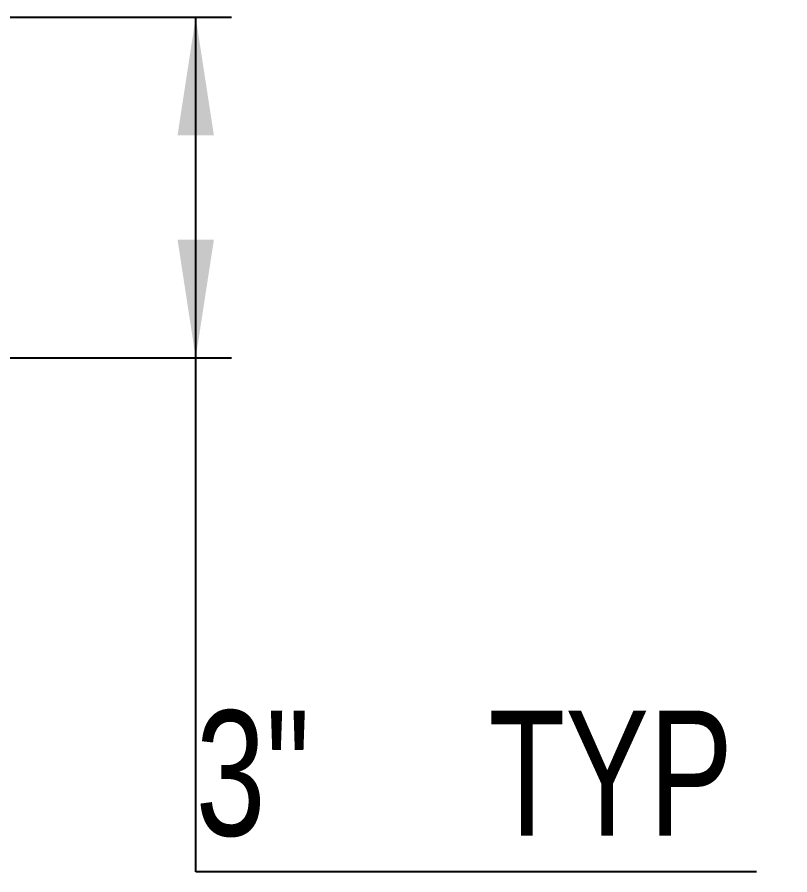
# Model space of a CAD drawing. Header units: inches. Extents: x 0.03 to 2.74, y 0.01 to 1.91.
# Drawn here: x 1.304 to 1.3748, y 1.2352 to 1.3139 of the extents above; entities that cross this region are included whole.
import ezdxf

# ---------------------------------------------------------------- set-up
doc = ezdxf.new("R2010")
doc.units = ezdxf.units.IN
doc.header["$MEASUREMENT"] = 0
doc.layers.add('SLD-0_0', color=7, linetype='Continuous')
doc.styles.add('SLDTEXTSTYLE0', font='TXT', dxfattribs={"width": 0.75})
doc.dimstyles.new('SLDDIMSTYLE3', dxfattribs={"dimtxt": 0.01148293963254593, "dimasz": 0.01083333333333333, "dimexe": 0, "dimexo": 0.0625, "dimgap": 0.002870734908136483, "dimtad": 0, "dimtih": 1, "dimtoh": 1, "dimlfac": 8, "dimrnd": 1e-09, "dimzin": 12, "dimdsep": 46, "dimtxsty": 'SLDTEXTSTYLE0', "dimsah": 1, "dimcen": 0.09, "dimadec": 0, "dimazin": 3, "dimtfac": 1, "dimtofl": 0, "dimtmove": 0, "dimatfit": 3, "dimfxl": 1, "dimfrac": 2, "dimtolj": 1, "dimtzin": 12, "dimarcsym": 0})

# ---------------------------------------------------------------- blocks, each defined once
blk = doc.blocks.new('_D_1')
at = {"layer": 'SLD-0_0', "color": 7}
for p, q in [((1.274916898632276, 1.313870532044903), (1.323632973902056, 1.313870532044905)), ((1.320352134007045, 1.282620532044904), (1.320352134007043, 1.313870532044905)), ((1.274916898632277, 1.282620532044902), (1.323632973902058, 1.282620532044904)), ((1.320352134007045, 1.23547238576853), (1.320352134007045, 1.282620532044904)), ((1.371786134281529, 1.23547238576853), (1.320352134007045, 1.23547238576853))]:
    blk.add_line(p, q, dxfattribs=at)
for points in [[(1.320352134007043, 1.313870532044905), (1.318685467340377, 1.303037198711571), (1.32201880067371, 1.303037198711571)], [(1.320352134007045, 1.282620532044904), (1.322018800673711, 1.293453865378237), (1.318685467340377, 1.293453865378237)]]:
    blk.add_solid(points, dxfattribs=at)
at = {"layer": 'SLD-0_0', "color": 7, "char_height": 0.01148293963254593, "attachment_point": 1, "style": 'SLDTEXTSTYLE0'}
for s, insert in [('3"', (1.320352134007045, 1.250274672233684, 4.101049868766404e-05)), ('TYP', (1.347209454744539, 1.250274672233684, 4.101049868766404e-05))]:
    blk.add_mtext(s, dxfattribs=dict(at, insert=insert))

msp = doc.modelspace()

# ---------------------------------------------------------------- dimensions: what is measured, and where the dimension line sits
at = {"layer": 'SLD-0_0', "color": 7}
dim = msp.add_linear_dim(base=(1.320352134007043, 1.313870532044905), p1=(1.271636058737264, 1.282620532044902), p2=(1.271636058737263, 1.313870532044903), angle=90.0000000000002, text='<> TYP', dimstyle='SLDDIMSTYLE3', dxfattribs=at)
dim.commit()
dim.dimension.update_dxf_attribs({"geometry": '_D_1', "text_midpoint": (1.320352134007046, 1.244586969087196)})

doc.saveas('drawing.dxf')
